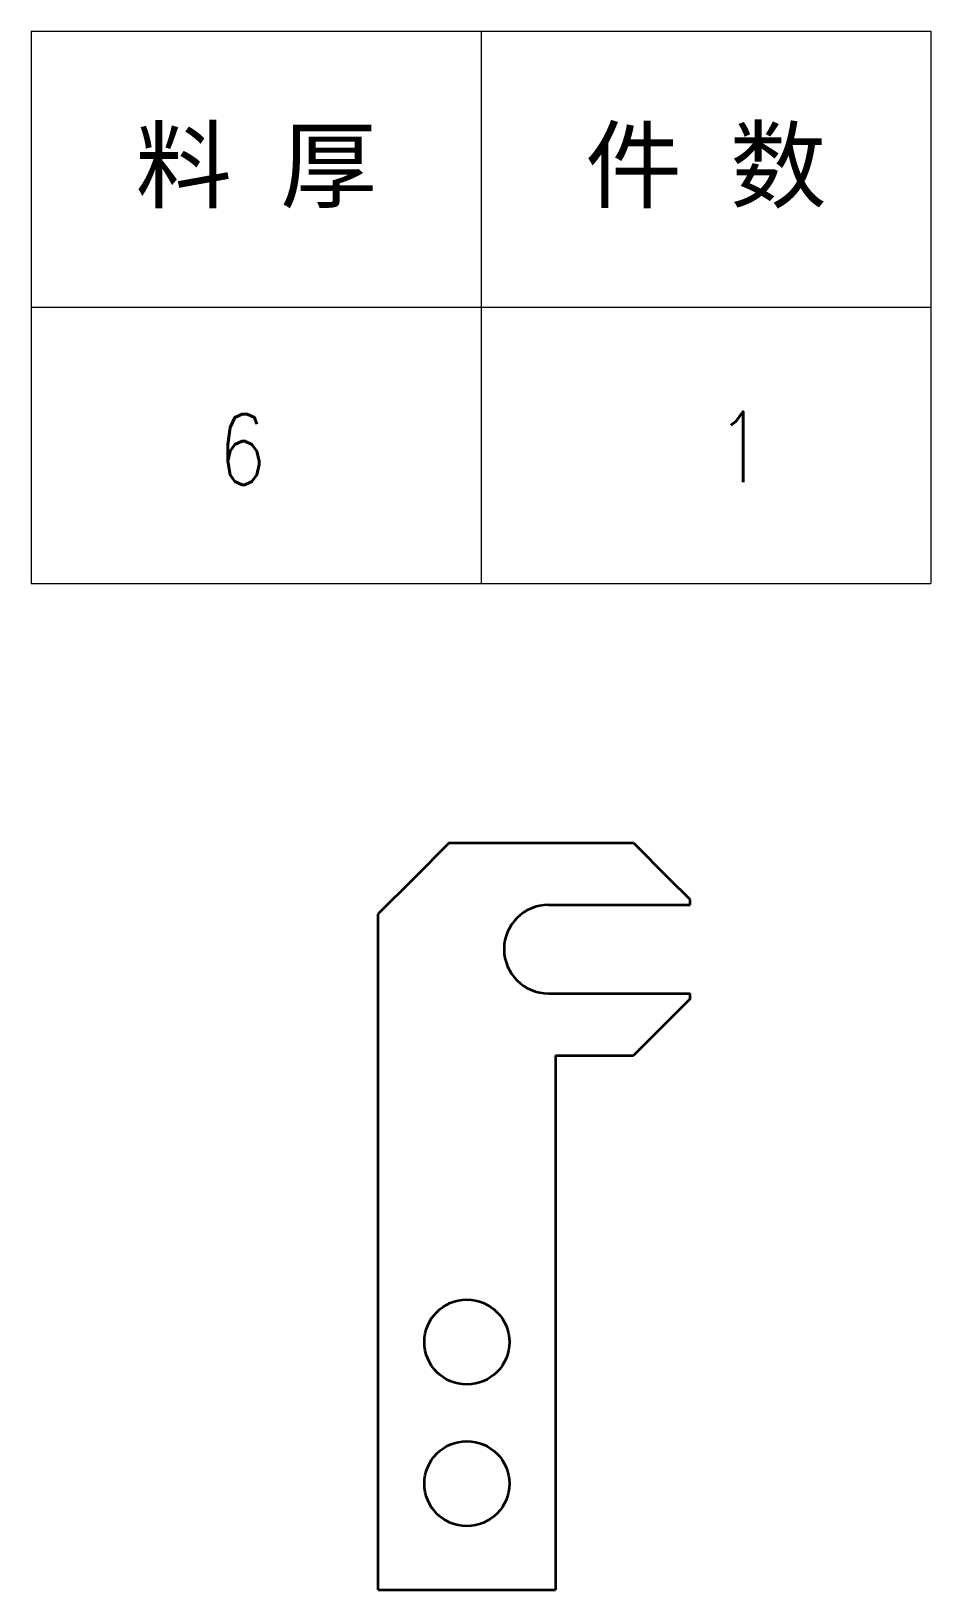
# Model space of a CAD drawing. Header units: millimetres. Extents: x -51813 to 38145, y -10860 to 38732.
# Drawn here: x -47100.2 to -46973.2, y 38154 to 38374.2 of the extents above; entities that cross this region are included whole.
import ezdxf
from ezdxf.enums import TextEntityAlignment as Align

# ---------------------------------------------------------------- set-up
doc = ezdxf.new("R2010")
doc.units = ezdxf.units.MM
doc.header["$LTSCALE"] = 0.5
doc.layers.add('标注线', color=3, linetype='Continuous', lineweight=18)
doc.styles.add('DIM', font='romans.shx', dxfattribs={"width": 0.8, "bigfont": 'bigfont.shx'})
doc.styles.get("Standard").update_dxf_attribs({"font": 'simplex.shx'})

# ---------------------------------------------------------------- blocks, each defined once
blk = doc.blocks.new('*T217')
at = {"color": 0, "linetype": 'ByBlock', "lineweight": -2, "transparency": 16777216}
for p, q in [((0, 0), (127, 0)), ((0, 0), (0, -78)), ((63.5, 0), (63.5, -78)), ((127, 0), (127, -78)), ((0, -39), (127, -39)), ((0, -78), (127, -78))]:
    blk.add_line(p, q, dxfattribs=at)
at = {"color": 0, "transparency": 16777216, "char_height": 10, "width": 60.5, "attachment_point": 5}
for s, insert in [('{\\fSimSun|b0|i0|c134|p2;料 厚}', (31.75, -19.5)), ('{\\fSimSun|b0|i0|c134|p2;件 数}', (95.25, -19.5))]:
    blk.add_mtext(s, dxfattribs=dict(at, insert=insert))
blk = doc.blocks.new('拆图参数')
blk.add_blockref('*T217', (-63.5, 78))
at = {"style": 'DIM', "width": 0.8}
blk.add_attdef('1', text='', height=10, dxfattribs=at).set_placement((36.65, 19.27), align=Align.MIDDLE_CENTER)
blk.add_attdef('6', text='', height=10, dxfattribs=at).set_placement((-37.13, 18.91), align=Align.MIDDLE_LEFT)

msp = doc.modelspace()

# ---------------------------------------------------------------- linework, layer by layer
at = {"color": 7, "lineweight": 35, "ltscale": 0.176777}
for p, q in [((-47041.177, 38259.52), (-47046.177, 38254.52)), ((-47015.177, 38259.52), (-47010.177, 38254.52)), ((-47046.177, 38254.52), (-47051.177, 38249.52))]:
    msp.add_line(p, q, dxfattribs=at)
at = {"color": 7, "lineweight": 35}
for p, q in [((-47041.177, 38259.52), (-47015.177, 38259.52)), ((-47027.177, 38250.77), (-47007.177, 38250.77)), ((-47051.177, 38154.02), (-47051.177, 38249.52)), ((-47027.177, 38238.27), (-47007.177, 38238.27)), ((-47051.177, 38154.02), (-47026.177, 38154.02)), ((-47051.177, 38154.02), (-47026.177, 38154.02))]:
    msp.add_line(p, q, dxfattribs=at)
at = {"color": 7, "lineweight": 35, "ltscale": 0.106066}
msp.add_line((-47007.177, 38251.52), (-47010.177, 38254.52), dxfattribs=at)
at = {"color": 7, "lineweight": 35, "ltscale": 0.01875}
for p, q in [((-47007.177, 38250.77), (-47007.177, 38251.52)), ((-47007.177, 38237.52), (-47007.177, 38238.27))]:
    msp.add_line(p, q, dxfattribs=at)
at = {"color": 7, "lineweight": 35, "ltscale": 0.282843}
msp.add_line((-47007.177, 38237.52), (-47015.177, 38229.52), dxfattribs=at)
at = {"color": 7, "lineweight": 35, "ltscale": 0.1}
msp.add_line((-47026.177, 38229.52), (-47026.177, 38154.02), dxfattribs=at)
at = {"color": 7, "lineweight": 35, "ltscale": 0.275}
msp.add_line((-47026.177, 38229.52), (-47015.177, 38229.52), dxfattribs=at)
at = {"color": 7, "lineweight": 35}
for centre in [(-47038.677, 38189.02), (-47038.677, 38169.02)]:
    msp.add_circle(centre, 6, dxfattribs=at)
msp.add_arc((-47027.177, 38244.52), 6.25, 90, 270, dxfattribs=at)

# ---------------------------------------------------------------- block references
at = {"layer": '标注线'}
msp.add_blockref('拆图参数', (-47036.683, 38296.192), dxfattribs=at).add_auto_attribs({'1': '1', '6': '6'})

doc.saveas('drawing.dxf')
